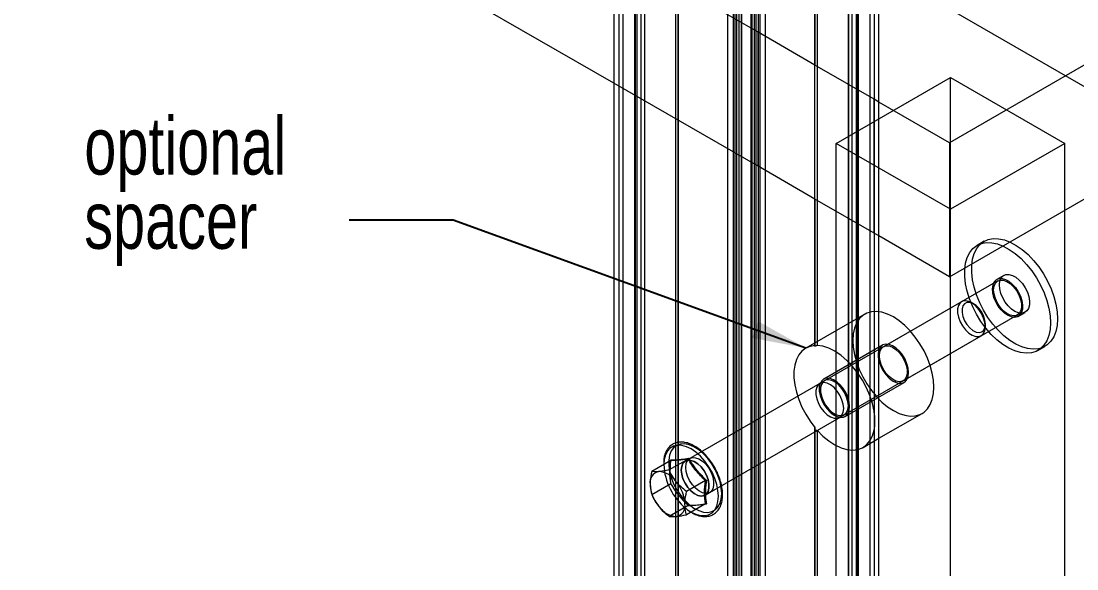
# Model space of a CAD drawing. Header units: inches. Extents: x 0.03 to 2.74, y 0.01 to 1.91.
# Drawn here: x 2.0355 to 2.2466, y 1.2076 to 1.3172 of the extents above; entities that cross this region are included whole.
import ezdxf
from ezdxf.lldxf.tags import DXFTag

# ---------------------------------------------------------------- set-up
doc = ezdxf.new("R2010")
doc.units = ezdxf.units.IN
doc.header["$MEASUREMENT"] = 0
doc.layers.add('SLD-0_0', color=7, linetype='Continuous')
doc.styles.add('SLDTEXTSTYLE0', font='TXT', dxfattribs={"width": 0.75})
tags = doc.linetypes.add('HIDDEN', pattern=[0.0062499999999999995, 0.004166666666666667, -0.002083333333333333]).pattern_tags.tags
tags[6:7] = [DXFTag(74, 4), DXFTag(75, 0), DXFTag(340, '0'), DXFTag(46, 1.0), DXFTag(50, 0.0), DXFTag(44, 0.0), DXFTag(45, 0.0)]
tags[4:5] = [DXFTag(74, 4), DXFTag(75, 0), DXFTag(340, '0'), DXFTag(46, 1.0), DXFTag(50, 0.0), DXFTag(44, 0.0), DXFTag(45, 0.0)]
doc.dimstyles.new('SLDDIMSTYLE1', dxfattribs={"dimtxt": 0.18, "dimasz": 0.01083333333333333, "dimexe": 0, "dimexo": 0.0625, "dimgap": 0, "dimtad": 0, "dimtih": 1, "dimtoh": 1, "dimdec": 0, "dimrnd": 1e-09, "dimzin": 0, "dimdsep": 46, "dimtxsty": 'Standard', "dimsah": 1, "dimcen": 0.09, "dimadec": 0, "dimazin": 0, "dimtfac": 0.01083333333333333, "dimtdec": 0, "dimtofl": 0, "dimtmove": 0, "dimatfit": 3, "dimfxl": 1, "dimfrac": 2, "dimtolj": 1, "dimtzin": 0, "dimarcsym": 0})

# ---------------------------------------------------------------- blocks, each defined once
blk = doc.blocks.new('SW_NOTE_33')
at = {"layer": 'SLD-0_0', "color": 0, "char_height": 0.01148293963254593, "attachment_point": 1, "style": 'SLDTEXTSTYLE0'}
for s, insert in [('optional', (-0.05292499728142204, 0.02061792399307803)), ('spacer', (-0.05292499728142204, 0.005769844824911173))]:
    blk.add_mtext(s, dxfattribs=dict(at, insert=insert))

msp = doc.modelspace()

# ---------------------------------------------------------------- linework, layer by layer
at = {"linetype": 'HIDDEN', "lineweight": 0}
for p, q in [((2.178182400074606, 1.422126336446878), (2.178182400074606, 1.127442972577349)), ((2.182822208350108, 1.422126336446878), (2.182822208350108, 1.314968749585231)), ((2.179416233074698, 1.41957145169042), (2.179416233074698, 1.124888087820891)), ((2.181588375350016, 1.41957145169042), (2.181588375350016, 1.124888087820891)), ((2.194093645049362, 1.415430075687177), (2.194093645049362, 1.252224682138636)), ((2.194189738625089, 1.415296150471983), (2.194189738625089, 1.308406414040724)), ((2.194653719452639, 1.415296150471983), (2.194653719452639, 1.308138563610336)), ((2.154983358697094, 1.408733814927477), (2.154983358697094, 1.114050451057947)), ((2.158285299751731, 1.409032882342021), (2.158285299751731, 1.114885219333268)), ((2.158562225928446, 1.408937652773005), (2.158562225928446, 1.114254288903475)), ((2.16009310542117, 1.408282778098684), (2.16009310542117, 1.113599414229155)), ((2.200911503003543, 1.408282778098684), (2.200911503003543, 1.113599414229155)), ((2.202442382496268, 1.408937652773005), (2.202442382496268, 1.114254288903476)), ((2.202719308672982, 1.409032882342021), (2.202719308672982, 1.114885219333268)), ((2.206021249727619, 1.408733814927477), (2.206021249727619, 1.30157622806583)), ((2.155798739725388, 1.407394562775536), (2.155798739725388, 1.112711198906007)), ((2.159409028433295, 1.406767587253315), (2.159409028433295, 1.112084223383786)), ((2.159409028433295, 1.406767587253315), (2.159409028433295, 1.113338174428229)), ((2.201595579991418, 1.406767587253315), (2.201595579991418, 1.112084223383786)), ((2.201595579991418, 1.406767587253315), (2.201595579991418, 1.113338174428229)), ((2.205205868699326, 1.112711198906007), (2.205205868699326, 1.407394562775536)), ((2.158093112600279, 1.405488392778664), (2.158093112600279, 1.110805028909135)), ((2.158285299751731, 1.405220542348276), (2.158285299751731, 1.110537178478747)), ((2.158562225928446, 1.405060676269303), (2.158562225928446, 1.111168108908539)), ((2.16009310542117, 1.40417691834947), (2.16009310542117, 1.11182298358286)), ((2.16016117191411, 1.111953603483323), (2.16016117191411, 1.404137624399491)), ((2.200843436510604, 1.404137624399492), (2.200843436510604, 1.111953603483323)), ((2.200911503003543, 1.40417691834947), (2.200911503003543, 1.11182298358286)), ((2.202442382496268, 1.405060676269304), (2.202442382496268, 1.111168108908539)), ((2.202719308672982, 1.405220542348276), (2.202719308672982, 1.110537178478747)), ((2.202911495824435, 1.110805028909135), (2.202911495824435, 1.405488392778664)), ((2.267498709378025, 1.29286673540161), (2.081906378357933, 1.400006907556821)), ((2.166910963375351, 1.104675685994366), (2.166910963375351, 1.399359049863895)), ((2.178963703434006, 1.395612583099874), (2.178963703434006, 1.100929219230344)), ((2.178963703434006, 1.395612583099873), (2.178963703434006, 1.124493178581671)), ((2.182040904990708, 1.395612583099874), (2.182040904990708, 1.100929219230344)), ((2.182040904990708, 1.395612583099874), (2.182040904990708, 1.124493178581671)), ((2.17673638233017, 1.394568959101067), (2.17673638233017, 1.099885595231538)), ((2.17673638233017, 1.394568959101068), (2.17673638233017, 1.125536802580476)), ((2.177829304310984, 1.39472882518004), (2.177829304310984, 1.100045461310511)), ((2.177829304310984, 1.39472882518004), (2.177829304310984, 1.125376936501504)), ((2.178533800275349, 1.394269891686523), (2.178533800275349, 1.099586527816994)), ((2.179416233074698, 1.393322109512393), (2.179416233074698, 1.100534309991124)), ((2.179600073241228, 1.100731764610734), (2.179600073241228, 1.393259887770351)), ((2.181404535183486, 1.393259887770351), (2.181404535183486, 1.100731764610734)), ((2.181588375350016, 1.393322109512393), (2.181588375350016, 1.100534309991124)), ((2.182470808149365, 1.099586527816994), (2.182470808149365, 1.394269891686523)), ((2.18317530411373, 1.39472882518004), (2.18317530411373, 1.100045461310511)), ((2.18317530411373, 1.39472882518004), (2.18317530411373, 1.125376936501504)), ((2.184268226094544, 1.394568959101067), (2.184268226094544, 1.099885595231538)), ((2.184268226094544, 1.394568959101067), (2.184268226094544, 1.125536802580476)), ((2.182822208350108, 1.314968749585231), (2.154022422939832, 1.331594511813284)), ((2.194189738625089, 1.308406414040724), (2.182822208350108, 1.314968749585231)), ((2.182822208350108, 1.288179352869819), (2.182822208350108, 1.314968749585231)), ((2.194189738625089, 1.281617017325313), (2.194189738625089, 1.308406414040724)), ((2.194653719452639, 1.308138563610336), (2.194189738625089, 1.308406414040724)), ((2.194653719452639, 1.308138563610336), (2.194653719452639, 1.281349166894925)), ((2.206021249727619, 1.30157622806583), (2.194653719452639, 1.308138563610336)), ((2.182822208350108, 1.288179352869819), (2.154022422939832, 1.304805115097872)), ((2.198458362238551, 1.292759595229455), (2.221286218954022, 1.305937836404546)), ((2.221286218954022, 1.279581354054364), (2.221286218954022, 1.305937836404546)), ((2.221286218954022, 1.305937836404546), (2.244114075669493, 1.292759595229455)), ((2.206021249727619, 1.274786831350418), (2.206021249727619, 1.30157622806583)), ((2.206982185484882, 1.301021491661059), (2.206021249727619, 1.30157622806583)), ((2.198458362238551, 1.132023214936984), (2.198458362238551, 1.292759595229455)), ((2.221286218954022, 1.279581354054364), (2.198458362238551, 1.292759595229455)), ((2.244114075669493, 1.292759595229455), (2.221286218954022, 1.279581354054364)), ((2.244114075669493, 1.279367073710053), (2.244114075669493, 1.292759595229455)), ((2.194189738625089, 1.281617017325313), (2.182822208350108, 1.288179352869819)), ((2.182822208350108, 1.288179352869819), (2.182822208350108, 1.127442972577349)), ((2.194189738625089, 1.281617017325313), (2.194189738625089, 1.252314474336704)), ((2.194653719452639, 1.281349166894925), (2.194189738625089, 1.281617017325313)), ((2.194653719452639, 1.281349166894925), (2.194653719452639, 1.25231859325436)), ((2.206021249727619, 1.274786831350418), (2.194653719452639, 1.281349166894925)), ((2.221286218954022, 1.266188832534962), (2.221286218954022, 1.279581354054364)), ((2.206021249727619, 1.274786831350418), (2.206021249727619, 1.239178161372406)), ((2.206982185484882, 1.274232094945647), (2.206021249727619, 1.274786831350418)), ((2.228023029245272, 1.273160172043886), (2.226631086762621, 1.272356620752722)), ((2.231959717169036, 1.266340889662936), (2.230567774686385, 1.265537338371772)), ((2.230731803349876, 1.265253201605899), (2.207903946634404, 1.252074960430808)), ((2.223510405749884, 1.261084377507339), (2.168279983961615, 1.22920053367567)), ((2.225926406993948, 1.260630952899962), (2.225479202171365, 1.260889202680888)), ((2.204143589523882, 1.258588795788439), (2.192358476504111, 1.251785394856586)), ((2.211840634558168, 1.245255678049858), (2.234668491273639, 1.258433919224949)), ((2.23483251993713, 1.258149782459075), (2.23622446241978, 1.25895333375024)), ((2.228262634677067, 1.256067633734536), (2.228262634677067, 1.256584049364324)), ((2.172216671885379, 1.22238125129472), (2.227447093673648, 1.254265095126389)), ((2.207723515104565, 1.252387510873268), (2.195938402084784, 1.245584109941409)), ((2.238769207860894, 1.251330500078125), (2.240161150343544, 1.25213405136929)), ((2.196118833614629, 1.245271559498952), (2.195190871959528, 1.244735858638176)), ((2.200235953068226, 1.238139726675538), (2.212021066088008, 1.244943127607397)), ((2.199127559883292, 1.237916576257226), (2.200055521538392, 1.238452277118002)), ((2.194093645049362, 1.235731668815569), (2.194093645049362, 1.182572250678565)), ((2.194189738625089, 1.235909249510768), (2.194189738625089, 1.182662042876633)), ((2.194653719452639, 1.235369429732337), (2.194653719452639, 1.182666161794289)), ((2.206021249727619, 1.235385190525277), (2.206021249727619, 1.169525729912336)), ((2.166350888972075, 1.232812974605831), (2.166350888972075, 1.218114634959186)), ((2.166814869799625, 1.232916227139756), (2.166814869799625, 1.218168363458086)), ((2.203815878648899, 1.231938441760362), (2.206982185484882, 1.233766311789467)), ((2.169207945616715, 1.229736234536446), (2.168279983961615, 1.22920053367567)), ((2.165352122976924, 1.224662100178746), (2.161557908089137, 1.222471746547014)), ((2.172216671885379, 1.22238125129472), (2.173144633540479, 1.222916952155496)), ((2.168831979183551, 1.220333192140075), (2.165037764295763, 1.218142838508343))]:
    msp.add_line(p, q, dxfattribs=at)
at = {"linetype": 'Continuous', "lineweight": 15}
for p, q in [((2.154022422939832, 1.407394562775536), (2.154022422939832, 1.112711198906007)), ((2.154983358697094, 1.406055310623596), (2.154983358697094, 1.111371946754067)), ((2.206021249727619, 1.406055310623596), (2.206021249727619, 1.111371946754067)), ((2.206982185484882, 1.112711198906007), (2.206982185484882, 1.407394562775536)), ((2.166350888972075, 1.39949297507909), (2.166350888972075, 1.232812974605831)), ((2.166814869799625, 1.399225124648702), (2.166814869799625, 1.232916227139756)), ((2.178182400074606, 1.392662789104195), (2.178182400074606, 1.097979425234666)), ((2.182822208350108, 1.392662789104195), (2.182822208350108, 1.097979425234666)), ((2.154022422939832, 1.304805115097872), (2.03550829560291, 1.373221864518018)), ((2.267498709378025, 1.319656132117022), (2.221100626623002, 1.292871089078219)), ((2.221100626623002, 1.292871089078219), (2.206982185484882, 1.301021491661059)), ((2.221100626623002, 1.292871089078219), (2.221100626623002, 1.266081692362807)), ((2.221100626623002, 1.266081692362807), (2.267498709378025, 1.29286673540161)), ((2.244114075669493, 1.132023214936984), (2.244114075669493, 1.279367073710053)), ((2.221100626623002, 1.266081692362807), (2.206982185484882, 1.274232094945647)), ((2.221286218954022, 1.118844973761893), (2.221286218954022, 1.266188832534962)), ((2.206982185484882, 1.233766311789467), (2.215600991668671, 1.238741842692215)), ((2.165352122976924, 1.229302159800267), (2.161557908089137, 1.227111806168535)), ((2.163985761808073, 1.228673476367941), (2.163983049375582, 1.228511810433272)), ((2.168831979183551, 1.229613311383118), (2.165037764295763, 1.227422957751386)), ((2.165375935408269, 1.229323985312719), (2.165389953600292, 1.229466736420159)), ((2.172311835390178, 1.225284403344447), (2.16851762050239, 1.223094049712715)), ((2.172311835390178, 1.220644343722926), (2.16851762050239, 1.218453990091194)), ((2.166350888972075, 1.218114634959186), (2.166350888972075, 1.163160543145761)), ((2.166814869799625, 1.218168363458086), (2.166814869799625, 1.163263795679685))]:
    msp.add_line(p, q, dxfattribs=at)
at = {"linetype": 'HIDDEN', "lineweight": 0, "flags": 128}
for points in [[(2.235394629534793, 1.269699121204), (2.236502635622357, 1.268534859671313), (2.23753663060022, 1.267240359609851), (2.238476488932293, 1.265840816990837), (2.239303917345213, 1.264363472319395), (2.240002810886109, 1.262837080429099), (2.240559566387187, 1.261291350801849), (2.240963347235918, 1.259756369306599), (2.241206294297376, 1.258262012612137), (2.241283678883358, 1.256837366671716), (2.241193994790921, 1.255510160598055), (2.24093898761891, 1.254306226947703), (2.240523620791863, 1.253248998919712), (2.239955978952594, 1.252359054255065), (2.239247110603823, 1.251653714714364), (2.238410813061633, 1.251146708929456), (2.237463363906406, 1.250847905191234), (2.236423204158244, 1.250763119374579), (2.235310579343479, 1.250894001738969), (2.234147145438539, 1.251238004808058), (2.232955547360997, 1.251788432953404), (2.23175897821201, 1.252534572717259), (2.230580727848986, 1.253461901337843), (2.229443729575001, 1.254552369418376), (2.228370113768141, 1.25578475223806), (2.227380777138867, 1.257135062867124), (2.226494975999316, 1.258577019045129), (2.225729951461082, 1.260082554735272), (2.225100593856602, 1.261622366397864), (2.224619152915763, 1.263166483350403), (2.224294999338847, 1.264684851112816), (2.224134442406509, 1.266147916383724), (2.224140607176808, 1.267527202261841), (2.2243133736595, 1.268795862516465), (2.22464937915152, 1.269929204118818), (2.225142083688166, 1.270905167863769), (2.225781897336075, 1.271704757727163), (2.226556366850368, 1.272312410601829), (2.227450418062896, 1.272716299215758), (2.228446649283774, 1.272908562336495), (2.229525670005484, 1.272885457781092), (2.230666478317047, 1.272647435253438), (2.231846869682327, 1.272199127591288), (2.233043869126075, 1.271549260593343), (2.234234178415686, 1.270710483181504), (2.235394629534793, 1.269699121204)], [(2.236786572017444, 1.270502672495164), (2.237894578105007, 1.269338410962477), (2.238928573082871, 1.268043910901015), (2.239868431414944, 1.266644368282001), (2.240695859827864, 1.265167023610559), (2.24139475336876, 1.263640631720263), (2.241951508869838, 1.262094902093013), (2.242355289718569, 1.260559920597763), (2.242598236780027, 1.259065563903301), (2.242675621366008, 1.25764091796288), (2.242585937273572, 1.256313711889219), (2.242330930101561, 1.255109778238867), (2.241915563274513, 1.254052550210875), (2.241347921435245, 1.253162605546229), (2.240639053086474, 1.252457266005528), (2.239802755544283, 1.25195026022062), (2.238855306389057, 1.251651456482399), (2.237815146640894, 1.251566670665743), (2.23670252182613, 1.251697553030133), (2.23553908792119, 1.252041556099222), (2.234347489843648, 1.252591984244568), (2.233150920694661, 1.253338124008423), (2.231972670331637, 1.254265452629007), (2.230835672057651, 1.25535592070954), (2.229762056250792, 1.256588303529224), (2.228772719621518, 1.257938614158288), (2.227886918481966, 1.259380570336293), (2.227121893943733, 1.260886106026436), (2.226492536339253, 1.262425917689028), (2.226011095398414, 1.263970034641567), (2.225686941821498, 1.26548840240398), (2.22552638488916, 1.266951467674888), (2.225532549659458, 1.268330753553005), (2.225705316142151, 1.269599413807629), (2.226041321634171, 1.270732755409983), (2.226534026170817, 1.271708719154933), (2.227173839818726, 1.272508309018326), (2.227948309333019, 1.273115961892993), (2.228842360545547, 1.273519850506922), (2.229838591766424, 1.273712113627659), (2.230917612488135, 1.273689009072256), (2.232058420799697, 1.273450986544602), (2.233238812164978, 1.273002678882452), (2.234435811608726, 1.272352811884507), (2.235626120898337, 1.271514034472668), (2.236786572017444, 1.270502672495164)], [(2.235038799764664, 1.265407173605277), (2.235673634007974, 1.264699446941817), (2.236223206793364, 1.2638810783546), (2.236657890509721, 1.262996186305987), (2.236954251245383, 1.262092475555367), (2.237096312116379, 1.26121866538322), (2.237076414584384, 1.260421863122107), (2.236895631330499, 1.259745024588167), (2.236563708426732, 1.259224638321958), (2.236098539922743, 1.258888758481788), (2.235525203172984, 1.258755492436781), (2.234874606910039, 1.258832024593918), (2.234181824946844, 1.259114229084797), (2.233484205338353, 1.259586892192269), (2.232819356938234, 1.260224532525867), (2.232223121895825, 1.260992774730158), (2.231727643396594, 1.261850202669058), (2.231359632814682, 1.262750592180444), (2.231138929695818, 1.263645403032698), (2.231077432202266, 1.264486395741165), (2.231178455679821, 1.265228232171246), (2.23143655392666, 1.265830919728979), (2.231837812799489, 1.266261967372127), (2.232360600328612, 1.266498137210676), (2.232976732903015, 1.266526697267498), (2.233652994656132, 1.266346107862538), (2.23435292814181, 1.265966104617362), (2.235038799764664, 1.265407173605277)], [(2.233646857282013, 1.264603622314112), (2.234281691525323, 1.263895895650653), (2.234831264310714, 1.263077527063436), (2.23526594802707, 1.262192635014823), (2.235562308762732, 1.261288924264202), (2.235704369633729, 1.260415114092057), (2.235684472101734, 1.259618311830943), (2.235503688847848, 1.258941473297002), (2.235171765944081, 1.258421087030793), (2.234706597440092, 1.258085207190624), (2.234133260690334, 1.257951941145617), (2.233482664427389, 1.258028473302754), (2.232789882464193, 1.258310677793633), (2.232092262855703, 1.258783340901105), (2.231427414455583, 1.259420981234703), (2.230831179413174, 1.260189223438994), (2.230335700913943, 1.261046651377894), (2.229967690332031, 1.261947040889279), (2.229746987213167, 1.262841851741534), (2.229685489719615, 1.263682844450001), (2.22978651319717, 1.264424680880082), (2.230044611444009, 1.265027368437815), (2.230445870316838, 1.265458416080963), (2.230968657845961, 1.265694585919512), (2.231584790420364, 1.265723145976334), (2.232261052173482, 1.265542556571374), (2.232960985659159, 1.265162553326198), (2.233646857282013, 1.264603622314112)], [(2.229916262346456, 1.263450662997752), (2.230003723211848, 1.264199643160437), (2.23026061032019, 1.264800581979188), (2.230670782509703, 1.265215720257922), (2.23120846715321, 1.265418973331816), (2.231839879547094, 1.265397570062724), (2.232525345728476, 1.265152855296759), (2.233221795336211, 1.264700205362664), (2.233885467880082, 1.264068061920529), (2.234474662373341, 1.263296144867684), (2.234952357559071, 1.262432956591472), (2.235288538091913, 1.261532734385871), (2.235462080512602, 1.260652042522845), (2.235462080512602, 1.259846218111106), (2.235288538091913, 1.259165894062058), (2.234952357559071, 1.25865381763776), (2.234474662373341, 1.258342164483237), (2.233885467880082, 1.258250516912366), (2.233221795336211, 1.258384633479081), (2.232525345728476, 1.258736087146251), (2.231839879547094, 1.25928279478741), (2.23120846715321, 1.259990404750814), (2.230670782509703, 1.260814455300056), (2.23026061032019, 1.261703168308479), (2.230003723211848, 1.262600702669309), (2.229916262346456, 1.263450662997752)], [(2.228262634677067, 1.256067633734536), (2.228175173811676, 1.256917594062979), (2.227918286703333, 1.257815128423809), (2.22750811451382, 1.258703841432232), (2.226970429870314, 1.259527891981474), (2.226339017476429, 1.260235501944878), (2.225653551295047, 1.260782209586037), (2.224957101687312, 1.261133663253207), (2.224293429143441, 1.261267779819922), (2.223704234650182, 1.261176132249051), (2.223226539464452, 1.260864479094528), (2.222890358931611, 1.26035240267023), (2.222716816510922, 1.259672078621182), (2.222716816510922, 1.258866254209443), (2.222890358931611, 1.257985562346417), (2.223226539464452, 1.257085340140816), (2.223704234650182, 1.256222151864604), (2.224293429143441, 1.255450234811758), (2.224957101687312, 1.254818091369624), (2.225653551295047, 1.254365441435529), (2.226339017476429, 1.254120726669564), (2.226970429870314, 1.254099323400472), (2.22750811451382, 1.254302576474366), (2.227918286703333, 1.2547177147531), (2.228175173811676, 1.255318653571851), (2.228262634677067, 1.256067633734536)], [(2.228262634677067, 1.256584049364324), (2.228175986934509, 1.257362043253659), (2.227922469973513, 1.258182378249424), (2.227520885987313, 1.258984213857767), (2.227001018623041, 1.259708081599771), (2.22640142406487, 1.260300295516486), (2.225766571498218, 1.260716933810908), (2.225143545033695, 1.260927096326733), (2.224578551694019, 1.260915196271591), (2.224113494450521, 1.260682116218134), (2.223782864471456, 1.260245142647655), (2.22361118306984, 1.259636683890857), (2.22361118306984, 1.258901866550218), (2.223782864471456, 1.258095188666326), (2.224113494450521, 1.257276477847525), (2.224578551694019, 1.256506454129892), (2.225143545033695, 1.25584222664994), (2.225766571498218, 1.255333058121218), (2.22640142406487, 1.255016711244211), (2.227001018623041, 1.254916648019596), (2.227520885987313, 1.255040289678983), (2.227922469973513, 1.255378466286119), (2.228175986934509, 1.255906096829108), (2.228262634677067, 1.256584049364324)], [(2.206982185484882, 1.259074466123812), (2.206506487992419, 1.259119051691553), (2.205491875314714, 1.259065012770473), (2.204566435260068, 1.258799266079358), (2.203749007119243, 1.258327221454491), (2.20305623137192, 1.257658488363168), (2.202502210934512, 1.256806680282663), (2.202098224065464, 1.255789137569081), (2.201852494772426, 1.254626574457722), (2.201770025395181, 1.253342657380978)], [(2.194189738625089, 1.252314474336704), (2.193220260125827, 1.252151669172173), (2.192349483207558, 1.251780186813391), (2.191595067314765, 1.251207560960382), (2.190972312078496, 1.250445404523697), (2.190493847038295, 1.249509174113402), (2.190169375513848, 1.248417856577458), (2.19000547782068, 1.247193583946508), (2.190005477820679, 1.24586118459405), (2.190169375513847, 1.244447679714491), (2.190493847038292, 1.242981735330578), (2.190972312078492, 1.241493080943542), (2.191595067314759, 1.240011906615788), (2.192349483207552, 1.238568250713355), (2.19322026012582, 1.237191390724804), (2.194189738625089, 1.235909249510768)], [(2.206021249727619, 1.239178161372406), (2.205685731089896, 1.24072283606194), (2.205178754012145, 1.242293213704637), (2.204511758237302, 1.243853859332459), (2.203699794268712, 1.245369557576545), (2.2027611837613, 1.246806107288476), (2.201717106100473, 1.248131093276047), (2.200591120497426, 1.249314617739616), (2.199408634384593, 1.250329974904475), (2.1981963301067, 1.251154253626382), (2.19698156284391, 1.251768854372736), (2.19579174335269, 1.252159908913875), (2.194653719452639, 1.25231859325436)], [(2.201770025395181, 1.253342657380978), (2.201852494772426, 1.251963523188019), (2.202098224065464, 1.25051724707392), (2.202502210934512, 1.249033271049648), (2.20305623137192, 1.247541804587623), (2.203749007119243, 1.246073209643979), (2.204566435260068, 1.24465738257669), (2.205491875314714, 1.243323145541937), (2.206506487992419, 1.242097659758127), (2.207589618704965, 1.241005872581808), (2.208719218034535, 1.240070009651437), (2.209872290596277, 1.239309122437469), (2.211025363158018, 1.238738700409365), (2.212154962487589, 1.238370355714653), (2.213238093200134, 1.238211586789101), (2.214252705877839, 1.238265625710182), (2.215178145932486, 1.238531372401296), (2.215600991668671, 1.238741842692215)], [(2.21291136501674, 1.246910898921291), (2.212829446372419, 1.247767515414623), (2.212588106694776, 1.248672532744587), (2.2122003566683, 1.249577161192669), (2.211687099997285, 1.25043263200508), (2.211076006481715, 1.251192826528891), (2.210400020331192, 1.251816762480555), (2.209695584134063, 1.252270803311418), (2.209000674228051, 1.252530471562764), (2.208352753386059, 1.25258176845195), (2.207786751188389, 1.252421928550403), (2.20733318096002, 1.252059568868588), (2.207016494789367, 1.251514224310745), (2.206853765309859, 1.250815294543144), (2.206853765309859, 1.250000459050469), (2.207016494789367, 1.249113645825041), (2.20733318096002, 1.248202663197386), (2.207786751188389, 1.247316622476761), (2.208352753386059, 1.246503290347757), (2.209000674228051, 1.245806513755972), (2.209695584134063, 1.245263856107823), (2.210400020331192, 1.244904572217584), (2.211076006481715, 1.244748031172774), (2.211687099997285, 1.244802672141639), (2.2122003566683, 1.245065549415403), (2.212588106694776, 1.245522491212194), (2.212829446372419, 1.246148863681473), (2.21291136501674, 1.246910898921291)], [(2.207088405630985, 1.250272421822661), (2.207175866496376, 1.251021401985347), (2.207432753604719, 1.251622340804097), (2.207842925794232, 1.252037479082831), (2.208380610437739, 1.252240732156725), (2.209012022831623, 1.252219328887633), (2.209697489013005, 1.251974614121668), (2.21039393862074, 1.251521964187573), (2.211057611164611, 1.250889820745438), (2.21164680565787, 1.250117903692594), (2.2121245008436, 1.249254715416381), (2.212460681376441, 1.24835449321078), (2.21263422379713, 1.247473801347754), (2.21263422379713, 1.246667976936015), (2.212460681376441, 1.245987652886967), (2.2121245008436, 1.245475576462669), (2.21164680565787, 1.245163923308146), (2.211057611164611, 1.245072275737275), (2.21039393862074, 1.24520639230399), (2.209697489013005, 1.24555784597116), (2.209012022831623, 1.246104553612319), (2.208380610437739, 1.246812163575723), (2.207842925794231, 1.247636214124965), (2.207432753604719, 1.248524927133388), (2.207175866496376, 1.249422461494218), (2.207088405630985, 1.250272421822661)], [(2.201126251996959, 1.240107497989432), (2.201044333352638, 1.240964114482764), (2.200802993674995, 1.241869131812728), (2.200415243648519, 1.24277376026081), (2.199901986977503, 1.243629231073221), (2.199290893461934, 1.244389425597032), (2.198614907311411, 1.245013361548696), (2.197910471114282, 1.245467402379559), (2.19721556120827, 1.245727070630904), (2.196567640366278, 1.245778367520091), (2.196001638168608, 1.245618527618544), (2.195548067940239, 1.245256167936729), (2.195231381769585, 1.244710823378886), (2.195068652290078, 1.244011893611285), (2.195068652290078, 1.24319705811861), (2.195231381769585, 1.242310244893182), (2.195548067940239, 1.241399262265527), (2.196001638168608, 1.240513221544902), (2.196567640366278, 1.239699889415898), (2.19721556120827, 1.239003112824113), (2.197910471114282, 1.238460455175964), (2.198614907311411, 1.238101171285725), (2.199290893461934, 1.237944630240915), (2.199901986977503, 1.23799927120978), (2.200415243648519, 1.238262148483543), (2.200802993674995, 1.238719090280335), (2.201044333352638, 1.239345462749615), (2.201126251996959, 1.240107497989432)], [(2.200871062541812, 1.240254815726149), (2.200783601676421, 1.241104776054592), (2.200526714568078, 1.242002310415421), (2.200116542378566, 1.242891023423845), (2.199578857735058, 1.243715073973086), (2.198947445341173, 1.24442268393649), (2.198261979159792, 1.244969391577649), (2.197565529552057, 1.245320845244819), (2.196901857008186, 1.245454961811535), (2.196312662514927, 1.245363314240664), (2.195834967329197, 1.24505166108614), (2.195498786796355, 1.244539584661842), (2.195325244375667, 1.243859260612795), (2.195325244375667, 1.243053436201055), (2.195498786796355, 1.242172744338029), (2.195834967329197, 1.241272522132428), (2.196312662514927, 1.240409333856216), (2.196901857008186, 1.239637416803371), (2.197565529552057, 1.239005273361236), (2.198261979159792, 1.238552623427142), (2.198947445341173, 1.238307908661177), (2.199578857735058, 1.238286505392084), (2.200116542378566, 1.238489758465978), (2.200526714568078, 1.238904896744713), (2.200783601676421, 1.239505835563463), (2.200871062541812, 1.240254815726149)], [(2.199943100886712, 1.239719114865373), (2.19985564002132, 1.240569075193816), (2.199598752912978, 1.241466609554645), (2.199188580723465, 1.242355322563069), (2.198650896079958, 1.24317937311231), (2.198019483686073, 1.243886983075714), (2.197334017504691, 1.244433690716873), (2.196637567896957, 1.244785144384043), (2.195973895353085, 1.244919260950759), (2.195384700859826, 1.244827613379887), (2.194907005674096, 1.244515960225364), (2.194570825141255, 1.244003883801066), (2.194397282720566, 1.243323559752018), (2.194397282720566, 1.242517735340279), (2.194570825141255, 1.241637043477253), (2.194907005674096, 1.240736821271652), (2.195384700859826, 1.23987363299544), (2.195973895353085, 1.239101715942595), (2.196637567896957, 1.23846957250046), (2.197334017504691, 1.238016922566366), (2.198019483686073, 1.2377722078004), (2.198650896079958, 1.237750804531308), (2.199188580723465, 1.237954057605202), (2.199598752912978, 1.238369195883937), (2.19985564002132, 1.238970134702687), (2.199943100886712, 1.239719114865373)], [(2.194653719452639, 1.235369429732337), (2.195791743352696, 1.234214179645692), (2.196981562843915, 1.233231497843071), (2.198196330106704, 1.23244355816172), (2.199408634384596, 1.231868140157756), (2.200591120497427, 1.231518227917316), (2.201717106100473, 1.231401717075638), (2.202761183761298, 1.231521236655092), (2.203699794268709, 1.231874089742297), (2.204511758237299, 1.232452314342937), (2.20517875401214, 1.233242863041099), (2.205685731089891, 1.234227897409206), (2.206021249727619, 1.235385190525277)], [(2.175560908398947, 1.222724005057252), (2.175475533045104, 1.223868697011387), (2.175222151017693, 1.225075169909638), (2.17480890622356, 1.226304646720366), (2.174249080690406, 1.227517611047258), (2.173560667671494, 1.228675077218816), (2.172765793327679, 1.22973984331992), (2.171890005574395, 1.230677686891988), (2.170961452950636, 1.231458464870954), (2.170009979901742, 1.232057082410148), (2.169066167554381, 1.232454299449316), (2.168160350813969, 1.232637349105987), (2.16732164337585, 1.232600348013583), (2.166577001987176, 1.232344485417658), (2.165950360034874, 1.231877984952569), (2.16546185830689, 1.231215840327102), (2.165127197650705, 1.230379333414335), (2.164957134335168, 1.229395350234723), (2.164957134335168, 1.228295516817284), (2.165127197650705, 1.227115182712999), (2.16546185830689, 1.225892284831164), (2.165950360034874, 1.224666128115903), (2.166577001987176, 1.22347612225293), (2.16732164337585, 1.222360515009821), (2.168160350813969, 1.221355162921296), (2.169066167554381, 1.220492378830684), (2.170009979901743, 1.219799893328559), (2.170961452950636, 1.21929996346874), (2.171890005574395, 1.219008657408264), (2.172765793327679, 1.218935337963601), (2.173560667671494, 1.219082361682032), (2.174249080690406, 1.219445003100274), (2.17480890622356, 1.220011606624763), (2.175222151017693, 1.220763961152018), (2.175475533045104, 1.221677885388494), (2.175560908398947, 1.222724005057252)], [(2.167464442958195, 1.227397995067523), (2.167551903823587, 1.22654803473908), (2.167808790931929, 1.225650500378251), (2.168218963121442, 1.224761787369827), (2.168756647764949, 1.223937736820585), (2.169388060158834, 1.223230126857181), (2.170073526340216, 1.222683419216022), (2.17076997594795, 1.222331965548853), (2.171433648491822, 1.222197848982137), (2.172022842985081, 1.222289496553008), (2.172500538170811, 1.222601149707532), (2.172836718703652, 1.22311322613183), (2.17301026112434, 1.223793550180877), (2.17301026112434, 1.224599374592616), (2.172836718703652, 1.225480066455642), (2.172500538170811, 1.226380288661243), (2.172022842985081, 1.227243476937456), (2.171433648491822, 1.228015393990301), (2.17076997594795, 1.228647537432436), (2.170073526340216, 1.22910018736653), (2.169388060158834, 1.229344902132495), (2.168756647764949, 1.229366305401587), (2.168218963121442, 1.229163052327694), (2.167808790931929, 1.228747914048959), (2.167551903823587, 1.228146975230209), (2.167464442958195, 1.227397995067523)], [(2.167464442958195, 1.227397995067523), (2.167551903823587, 1.228146975230209), (2.167808790931929, 1.228747914048959), (2.168218963121442, 1.229163052327694), (2.168756647764949, 1.229366305401587), (2.169388060158834, 1.229344902132495), (2.170073526340216, 1.22910018736653), (2.17076997594795, 1.228647537432436), (2.171433648491822, 1.228015393990301), (2.172022842985081, 1.227243476937456), (2.172500538170811, 1.226380288661243), (2.172836718703652, 1.225480066455642), (2.17301026112434, 1.224599374592616), (2.17301026112434, 1.223793550180877), (2.172836718703652, 1.22311322613183), (2.172500538170811, 1.222601149707532), (2.172022842985081, 1.222289496553008), (2.171433648491822, 1.222197848982137), (2.17076997594795, 1.222331965548853), (2.170073526340216, 1.222683419216022), (2.169388060158834, 1.223230126857181), (2.168756647764949, 1.223937736820585), (2.168218963121442, 1.224761787369827), (2.167808790931929, 1.225650500378251), (2.167551903823587, 1.22654803473908), (2.167464442958195, 1.227397995067523)], [(2.168392404613296, 1.227933695928299), (2.168479865478687, 1.228682676090985), (2.16873675258703, 1.229283614909735), (2.169146924776542, 1.22969875318847), (2.16968460942005, 1.229902006262363), (2.170316021813934, 1.229880602993271), (2.171001487995316, 1.229635888227306), (2.171697937603051, 1.229183238293212), (2.172361610146922, 1.228551094851077), (2.172950804640181, 1.227779177798232), (2.173428499825911, 1.22691598952202), (2.173764680358752, 1.226015767316418), (2.173938222779441, 1.225135075453393), (2.173938222779441, 1.224329251041653), (2.173764680358752, 1.223648926992606), (2.173428499825911, 1.223136850568308), (2.172950804640181, 1.222825197413784), (2.172361610146922, 1.222733549842913), (2.171697937603051, 1.222867666409629), (2.171001487995316, 1.223219120076799), (2.170316021813934, 1.223765827717957), (2.16968460942005, 1.224473437681362), (2.169146924776542, 1.225297488230603), (2.16873675258703, 1.226186201239027), (2.168479865478687, 1.227083735599856), (2.168392404613296, 1.227933695928299)]]:
    msp.add_lwpolyline(points, dxfattribs=at)
at = {"linetype": 'Continuous', "lineweight": 15, "flags": 128}
for points in [[(2.215600991668671, 1.238741842692215), (2.21599557407331, 1.239003417026163), (2.216688349820634, 1.239672150117486), (2.217242370258041, 1.240523958197992), (2.217646357127089, 1.241541500911573), (2.217892086420127, 1.242704064022932), (2.217974555797372, 1.243987981099676), (2.217892086420127, 1.245367115292635), (2.217646357127089, 1.246813391406734), (2.217242370258041, 1.248297367431006), (2.216688349820634, 1.249788833893031), (2.21599557407331, 1.251257428836675), (2.215178145932486, 1.252673255903964), (2.214252705877839, 1.254007492938717), (2.213238093200134, 1.255232978722527), (2.212154962487589, 1.256324765898846), (2.211025363158018, 1.257260628829217), (2.209872290596276, 1.258021516043185), (2.208719218034535, 1.25859193807129), (2.207589618704964, 1.258960282766001), (2.206982185484882, 1.259074466123812)], [(2.174893747940525, 1.222173963085952), (2.174810868123103, 1.223315739505194), (2.174564746932149, 1.22451851462606), (2.174162862635506, 1.225745742735136), (2.173617426284166, 1.226960135127335), (2.172945010685659, 1.228124793104332), (2.172166046847688, 1.229204329122842), (2.171304203192294, 1.230165942027214), (2.170385666402832, 1.230980413695948), (2.16943834575485, 1.231622996819532), (2.168491025106868, 1.232074166834919), (2.167572488317406, 1.232320215169494), (2.166710644662012, 1.232353665769117), (2.165931680824041, 1.232173502254247), (2.165259265225534, 1.231785198802115), (2.164713828874194, 1.231200553816623), (2.164311944577551, 1.23043733143981), (2.164065823386597, 1.229518721797388), (2.163985761808073, 1.228673476367941)], [(2.169471435898811, 1.219004615999146), (2.170385666402833, 1.218572432629535), (2.171304203192294, 1.21832638429496), (2.172166046847688, 1.218292933695336), (2.172945010685659, 1.218473097210207), (2.173617426284166, 1.218861400662339), (2.174162862635506, 1.219446045647831), (2.174564746932149, 1.220209268024643), (2.174810868123103, 1.221127877667066), (2.174893747940525, 1.222173963085952)]]:
    msp.add_lwpolyline(points, dxfattribs=at)
at = {"linetype": 'HIDDEN', "lineweight": 0}
for centre, radius, start, end in [((2.175897027142648, 1.229011377236028), 0.01192444687289758, 182.4010714460957, 231.251286725084), ((2.173579705145978, 1.226152581956442), 0.008244470482322644, 231.3759560178458, 240.1120098817854)]:
    msp.add_arc(centre, radius, start, end, dxfattribs=at)
at = {"linetype": 'Continuous', "lineweight": 15}
for centre, radius, start, end in [((2.163383162316313, 1.224960302368582), 0.002164216536742584, 100.5467778285547, 189.2518791787382), ((2.162718316457789, 1.222604074202608), 0.004491926489587148, 33.43491464490231, 86.57046188779184), ((2.168792701350543, 1.22496017915318), 0.007553614130088137, 182.6392873612251, 219.7720723790674), ((2.160661210800761, 1.220246765573977), 0.00755361413008137, 2.63928736120474, 39.77207237908254), ((2.166735595693507, 1.222602870524545), 0.004491926489585179, 213.4349146448912, 266.5704618878082), ((2.166070749834986, 1.220246642358573), 0.002164216536740987, 280.546777828523, 9.251879178750768)]:
    msp.add_arc(centre, radius, start, end, dxfattribs=at)
at = {"linetype": 'HIDDEN', "lineweight": 0}
for points, knots in [([(2.194653719452639, 1.25231859325436), (2.194621514094276, 1.252300001496713), (2.194582329776299, 1.252281637291761), (2.194499021594504, 1.25224908289991), (2.194454714009361, 1.252234751376211), (2.194324818487635, 1.252199970855278), (2.194245149081578, 1.252188284735017), (2.19413112077067, 1.252187731734303), (2.194095962883764, 1.252198835959163), (2.194091549725292, 1.252242886857908), (2.19412461849852, 1.252276881287826), (2.194189738625089, 1.252314474336704)], [0, 0, 0, 0, 0.1249999999999939, 0.1249999999999939, 0.2499999999999878, 0.2499999999999878, 0.4999999999999919, 0.4999999999999919, 0.7499999999999959, 0.7499999999999959, 1, 1, 1, 1]), ([(2.206021249727619, 1.235385190525277), (2.20613358939299, 1.235947046667207), (2.206183071416893, 1.236542019844686), (2.206183469382831, 1.237493265256879), (2.206170747024186, 1.237820824637005), (2.206117624157772, 1.238491225850376), (2.206077421317184, 1.238832370177726), (2.206021249727619, 1.239178161372406)], [0, 0, 0, 0, 0.4999999999999971, 0.4999999999999971, 0.7499999999999986, 0.7499999999999986, 1, 1, 1, 1]), ([(2.194189738625089, 1.235909249510768), (2.194124537992745, 1.235871609986896), (2.194091468248035, 1.235800852700768), (2.194096061664615, 1.235648860122456), (2.194131181706124, 1.235568575443905), (2.194246227230538, 1.235433846509221), (2.194325089025639, 1.235380328922259), (2.194454744912139, 1.23534094260571), (2.194498334894086, 1.235335036143845), (2.19458271274353, 1.235339920753897), (2.194621474279898, 1.23535081499034), (2.194653719452639, 1.235369429732337)], [0, 0, 0, 0, 0.2499999999999959, 0.2499999999999959, 0.4999999999999919, 0.4999999999999919, 0.7499999999999878, 0.7499999999999878, 0.8749999999999939, 0.8749999999999939, 1, 1, 1, 1]), ([(2.165352122976924, 1.229302159800267), (2.165257873349865, 1.228487500127592), (2.165066171338921, 1.226830497311144), (2.165255750003532, 1.225392905151936), (2.165352122976924, 1.224662100178746)], [0, 0, 0, 0, 0.491646522618149, 1, 1, 1, 1]), ([(2.165389953600292, 1.22472217495461), (2.165377180831406, 1.224798860261294), (2.165313288439541, 1.22518245818815), (2.16520042207055, 1.22610851485465), (2.165162628002763, 1.227552921492396), (2.165306238890113, 1.228745304129967), (2.165375935408269, 1.229323985312719)], [0, 0, 0, 0, 0.05547706505938468, 0.2775093178195335, 0.6493644327606168, 1, 1, 1, 1]), ([(2.165389953600292, 1.22472217495461), (2.165390190111435, 1.224722110976253), (2.165396667590485, 1.224720358760861), (2.165404906594468, 1.22471471568662), (2.165402161678231, 1.224701084496129), (2.16538562467011, 1.224683152007892), (2.165363305558138, 1.224669127100873), (2.165352122976924, 1.224662100178746)], [0, 0, 0, 0, 0.009722529155597645, 0.2662770055292472, 0.5278400508551279, 0.7634329276256069, 1, 1, 1, 1]), ([(2.165352122976924, 1.224662100178746), (2.165828030354354, 1.223898421133972), (2.166796017222024, 1.222345111978632), (2.168145808230602, 1.221011260286223), (2.168831979183551, 1.220333192140075)], [0, 0, 0, 0, 0.4916465226181508, 1, 1, 1, 1]), ([(2.168948181944393, 1.220295772721991), (2.168871974461003, 1.220367173428904), (2.168490766718565, 1.220724336545699), (2.167629969761827, 1.221587508822685), (2.166458486510226, 1.222977509243541), (2.165748636608565, 1.224136529028443), (2.165389953600292, 1.22472217495461)], [0, 0, 0, 0, 0.05390422295971301, 0.2696415919827223, 0.6309541632774869, 1, 1, 1, 1]), ([(2.168831979183551, 1.220333192140075), (2.169307886560981, 1.220329763616407), (2.170275873428651, 1.220322790062214), (2.171625664437228, 1.220535971962567), (2.172311835390178, 1.220644343722926)], [0, 0, 0, 0, 0.4916465226181491, 1, 1, 1, 1]), ([(2.168948181944393, 1.220295772721991), (2.168948007460297, 1.220296220017804), (2.168943228754907, 1.220308470388844), (2.168930152052533, 1.220329343850667), (2.168902715069119, 1.220346429357002), (2.168868989401677, 1.22034987939755), (2.168844332880651, 1.220338762205174), (2.168831979183551, 1.220333192140075)], [0, 0, 0, 0, 0.009722529155686553, 0.2662770055291589, 0.5278400508550964, 0.7634329276256081, 1, 1, 1, 1]), ([(2.17216352557313, 1.220558726287962), (2.171903474472611, 1.220518283371278), (2.171143483782754, 1.220400090292729), (2.170012651702393, 1.2202862793643), (2.169305501041883, 1.220292586010507), (2.168948181944393, 1.220295772721991)], [0, 0, 0, 0, 0.2046630213529928, 0.5981208711515268, 1, 1, 1, 1]), ([(2.16850575536297, 1.219627268384213), (2.168696146245821, 1.219469667875696), (2.169000666703039, 1.21921759394131), (2.169316747652757, 1.219047464922129), (2.169435209921554, 1.218983703187617)], [0, 0, 0, 0, 0.625215411106864, 1, 1, 1, 1])]:
    msp.add_open_spline(points, degree=3, knots=knots, dxfattribs=at)
at = {"linetype": 'Continuous', "lineweight": 15}
for points, knots in [([(2.175733876835254, 1.222482939669903), (2.175729502893701, 1.222677693099024), (2.175716880958947, 1.223239695367578), (2.175578324564449, 1.224217847767005), (2.175275096110583, 1.225405715911315), (2.174832294912397, 1.226597248545651), (2.174264734224483, 1.227761523834279), (2.17358622414539, 1.228870300569108), (2.172813594691006, 1.229896052367475), (2.171965074615415, 1.230813205686569), (2.171059998436546, 1.231598425318139), (2.170118146288046, 1.232230788590311), (2.169159975820592, 1.232691299562263), (2.168208273561965, 1.23296255875965), (2.167290043398996, 1.233030769680464), (2.166437314777258, 1.232890740859175), (2.165682628908027, 1.232551884469733), (2.165051195086597, 1.232036386962319), (2.164551339455457, 1.231368273475999), (2.164194743830431, 1.23055805752266), (2.163988309315312, 1.229756996196613), (2.163964470158521, 1.229196215289906), (2.163955364842259, 1.228982026191082)], [0, 0, 0, 0, 0.02811335032566128, 0.08112702677957376, 0.1340643316480586, 0.1868998235811729, 0.2396631774209203, 0.2924065910916684, 0.3451845205586364, 0.3980453583406381, 0.4510530879843407, 0.5042634210037779, 0.5576945716953516, 0.6112176261111182, 0.6643556792601243, 0.7164223774451569, 0.7670264031428724, 0.8166574464921987, 0.8661904925214846, 0.9165388388725632, 0.9681221834145022, 1, 1, 1, 1]), ([(2.168831979183551, 1.229613311383118), (2.168167572552002, 1.229507921603646), (2.166816181662444, 1.229293560727238), (2.165845547983089, 1.229299261693993), (2.165352122976924, 1.229302159800267)], [0, 0, 0, 0, 0.4916465226181491, 1, 1, 1, 1]), ([(2.165389953600292, 1.229466736420159), (2.165390190111435, 1.229466124418466), (2.165396667590485, 1.229449363144131), (2.165404906594468, 1.229415297588473), (2.165402161678231, 1.229368741858265), (2.16538562467011, 1.229327889916085), (2.165363305558138, 1.22931074829483), (2.165352122976924, 1.229302159800267)], [0, 0, 0, 0, 0.009722529155559408, 0.2662770055290758, 0.5278400508550207, 0.7634329276255473, 1, 1, 1, 1]), ([(2.165389953600292, 1.229466736420159), (2.165440329495064, 1.229464482187659), (2.165692321560215, 1.229453205986897), (2.166323654568765, 1.229448802341279), (2.167420768833872, 1.229527231000817), (2.168435462940359, 1.229698403293572), (2.168948181944393, 1.229784895653091)], [0, 0, 0, 0, 0.05390422295971167, 0.2696415919827224, 0.6309541632774874, 1, 1, 1, 1]), ([(2.168831979183551, 1.229613311383118), (2.168844332880651, 1.229622004593088), (2.168868989401677, 1.229639355213935), (2.168902715069118, 1.229681744081275), (2.168930152052533, 1.229730507654372), (2.168943228754906, 1.229766479155386), (2.168948007460297, 1.229784246902229), (2.168948181944393, 1.229784895653091)], [0, 0, 0, 0, 0.2365670723744081, 0.4721599491448958, 0.7337229944708225, 0.9902774708444044, 1, 1, 1, 1]), ([(2.172311835390178, 1.225284403344447), (2.171647428758629, 1.225939264086081), (2.170296037869071, 1.227271238810821), (2.169325404189715, 1.228823973370337), (2.168831979183551, 1.229613311383118)], [0, 0, 0, 0, 0.4916465226181517, 1, 1, 1, 1]), ([(2.168948181944393, 1.229784895653091), (2.168998267899549, 1.229698415308907), (2.169248809618597, 1.229265820302422), (2.169877048980329, 1.228268395383487), (2.170973194152306, 1.226834903215012), (2.171991743336312, 1.225854091732538), (2.172506410288493, 1.225358493420472)], [0, 0, 0, 0, 0.05390422295971162, 0.2696415919827228, 0.6309541632774884, 1, 1, 1, 1]), ([(2.161557908089137, 1.227111806168535), (2.16143275636662, 1.226463010618825), (2.161266705199866, 1.225602189402396), (2.161250974451135, 1.224807971455121), (2.161247099869022, 1.224612350591488)], [0, 0, 0, 0, 0.7536937256274161, 1, 1, 1, 1]), ([(2.162987027972336, 1.227087956193674), (2.162946079991762, 1.227084446392654), (2.162362950471929, 1.227034464231029), (2.161945782281561, 1.227074542364552), (2.161557908089137, 1.227111806168535)], [0, 0, 0, 0, 0.07022107298728952, 1, 1, 1, 1]), ([(2.165037764295763, 1.227422957751386), (2.164668322042043, 1.227347542413375), (2.163922663921769, 1.227195329019768), (2.163300789672515, 1.227123963233045), (2.162987027972336, 1.227087956193674)], [0, 0, 0, 0, 0.4954579634770082, 1, 1, 1, 1]), ([(2.166466884178962, 1.225079077965763), (2.166425936198389, 1.2251305826737), (2.165842806678556, 1.225864047796715), (2.165425638488188, 1.226671865693806), (2.165037764295763, 1.227422957751386)], [0, 0, 0, 0, 0.0702210729872895, 1, 1, 1, 1]), ([(2.161247099869022, 1.224612350591488), (2.161284520501792, 1.224028569322365), (2.161333078500928, 1.223271039364582), (2.161515961625237, 1.222620870635103), (2.161557908089137, 1.222471746547014)], [0, 0, 0, 0, 0.7706378647143007, 1, 1, 1, 1]), ([(2.16851762050239, 1.223094049712715), (2.168148178248669, 1.223395417415385), (2.167402520128396, 1.224003678307097), (2.166780645879142, 1.22471844707564), (2.166466884178962, 1.225079077965763)], [0, 0, 0, 0, 0.4954579634770083, 1, 1, 1, 1]), ([(2.172311835390178, 1.220644343722926), (2.172217585763118, 1.221350185092461), (2.172025883752174, 1.222785853478309), (2.172215462416785, 1.224442328504624), (2.172311835390178, 1.225284403344447)], [0, 0, 0, 0, 0.4916465226181506, 1, 1, 1, 1]), ([(2.172506410288493, 1.225358493420472), (2.17249305958476, 1.225266727490153), (2.172426276226962, 1.224807692739586), (2.172306903782643, 1.223747545145295), (2.172268265649701, 1.222213878443472), (2.172426470368392, 1.221150998819456), (2.172506410288493, 1.220613931954922)], [0, 0, 0, 0, 0.05390422295971148, 0.2696415919827228, 0.6309541632774858, 1, 1, 1, 1]), ([(2.172311835390178, 1.225284403344447), (2.172325360203163, 1.225291639697389), (2.172352354133245, 1.225306082603592), (2.172403268460006, 1.225327088942147), (2.172455397510598, 1.22534513581842), (2.172489789919329, 1.225354590783369), (2.17250582480916, 1.22535835594378), (2.172506410288493, 1.225358493420472)], [0, 0, 0, 0, 0.236567072374386, 0.4721599491449615, 0.7337229944708483, 0.990277470844441, 1, 1, 1, 1]), ([(2.161557908089137, 1.222471746547014), (2.161753609781663, 1.222070080553276), (2.162148601298508, 1.221259384140365), (2.162705865006317, 1.220507316500176), (2.162987027972336, 1.220127866761392)], [0, 0, 0, 0, 0.4954579634770097, 1, 1, 1, 1]), ([(2.168206812282276, 1.220594594135667), (2.168210686864388, 1.22079021499927), (2.168226417613115, 1.221584432946543), (2.168392468779869, 1.222445254162972), (2.16851762050239, 1.223094049712715)], [0, 0, 0, 0, 0.2463062743340984, 0.9999999999999999, 0.9999999999999999, 0.9999999999999999, 0.9999999999999999]), ([(2.169435209921554, 1.218983703187617), (2.169633601471777, 1.218863659002618), (2.170149302767413, 1.218551614756439), (2.170990104452548, 1.218249753925208), (2.171927958925413, 1.218075108374844), (2.172817095887507, 1.218114856756531), (2.173623477271982, 1.218358183603372), (2.174317709878146, 1.218790495692634), (2.174882043852158, 1.219386659082288), (2.175311547892271, 1.220127800445742), (2.175599792988984, 1.221002630030658), (2.175720777114374, 1.221808540662645), (2.175730764673217, 1.222322719539465), (2.175733876835254, 1.222482939669903)], [0, 0, 0, 0, 0.06429682775811324, 0.1671339194783213, 0.2697465660577224, 0.3709651688568482, 0.4695745065386054, 0.5656309711324566, 0.6607494865702528, 0.7565297076345373, 0.8544842453993928, 0.9546567269989849, 1, 1, 1, 1]), ([(2.162987027972336, 1.220127866761392), (2.1630285972851, 1.220076720740894), (2.16362057503474, 1.219348363592219), (2.164354954108522, 1.218723667640263), (2.165037764295763, 1.218142838508343)], [0, 0, 0, 0, 0.0702210729872895, 1, 1, 1, 1]), ([(2.16851762050239, 1.218453990091194), (2.168475674038489, 1.218603114179289), (2.16829279091418, 1.219253282908767), (2.168244232915044, 1.220010812866551), (2.168206812282276, 1.220594594135667)], [0, 0, 0, 0, 0.2293621352945953, 1, 1, 1, 1]), ([(2.172506410288493, 1.220613931954922), (2.17242921215276, 1.220600670557238), (2.172312207535255, 1.22058057104643), (2.172201268474253, 1.220564271577701), (2.17216352557313, 1.220558726287962)], [0, 0, 0, 0, 0.6597870868749982, 1, 1, 1, 1]), ([(2.172311835390178, 1.220644343722926), (2.172325360203163, 1.220650018503431), (2.172352354133245, 1.2206613446954), (2.172403268460006, 1.220659431580011), (2.172455397510598, 1.220644553916567), (2.172489789919329, 1.2206255864001), (2.17250582480916, 1.220614342501567), (2.172506410288493, 1.220613931954922)], [0, 0, 0, 0, 0.2365670723744447, 0.4721599491449635, 0.7337229944709291, 0.9902774708443739, 1, 1, 1, 1]), ([(2.165037764295763, 1.218142838508343), (2.16523346598829, 1.218117955555285), (2.165628457505134, 1.218067733427694), (2.166185721212944, 1.218101800342771), (2.166466884178962, 1.218118988533482)], [0, 0, 0, 0, 0.4954579634770082, 1, 1, 1, 1]), ([(2.166466884178962, 1.218118988533482), (2.166508453491727, 1.21812285702194), (2.167100431241367, 1.218177947157906), (2.167834810315148, 1.218320990969518), (2.16851762050239, 1.218453990091194)], [0, 0, 0, 0, 0.0702210729872895, 1, 1, 1, 1])]:
    msp.add_open_spline(points, degree=3, knots=knots, dxfattribs=at)

# ---------------------------------------------------------------- block references
at = {"layer": 'SLD-0_0'}
msp.add_blockref('SW_NOTE_33', (2.101063112393938, 1.277384983127109), dxfattribs=at)

# ---------------------------------------------------------------- leaders
msp.add_leader([(2.192394154709204, 1.251805736519838), (2.121896445727271, 1.277384983127109), (2.101063112393938, 1.277384983127109)], dimstyle='SLDDIMSTYLE1', override={"dimscale": 1, "dimgap": 0, "dimtad": 0, "dimclrd": 0}, dxfattribs=at)

doc.saveas('drawing.dxf')
